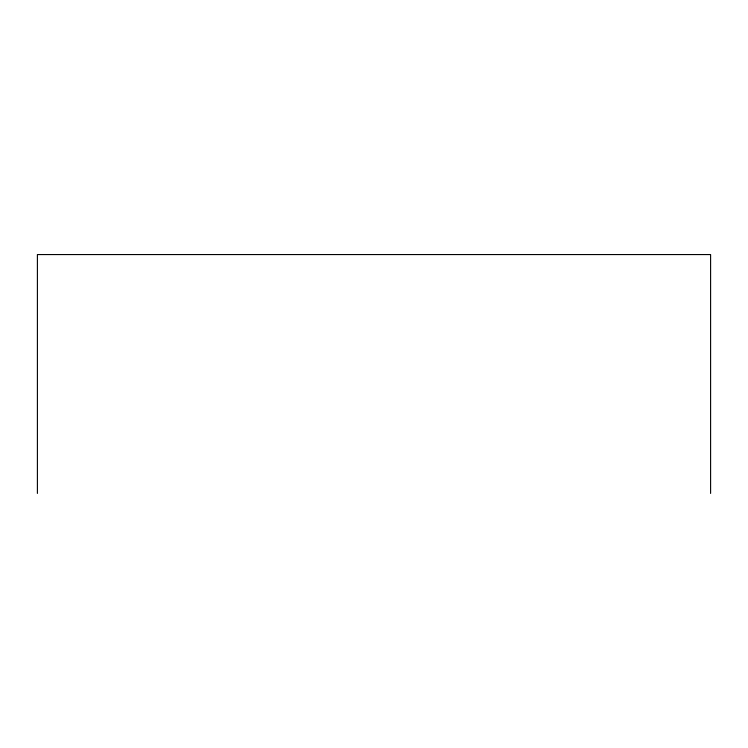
<?xml version="1.0" encoding="UTF-8"?>
<svg xmlns="http://www.w3.org/2000/svg" width="748" height="748" viewBox="0 0 748 748"><rect width="100%" height="100%" fill="white"/><g stroke="black" fill="none" stroke-linecap="round" stroke-linejoin="round"><path stroke-width="1.12" d="M710.6 493.437L710.6 254.563L37.4 254.563L37.4 493.437"/></g></svg>
